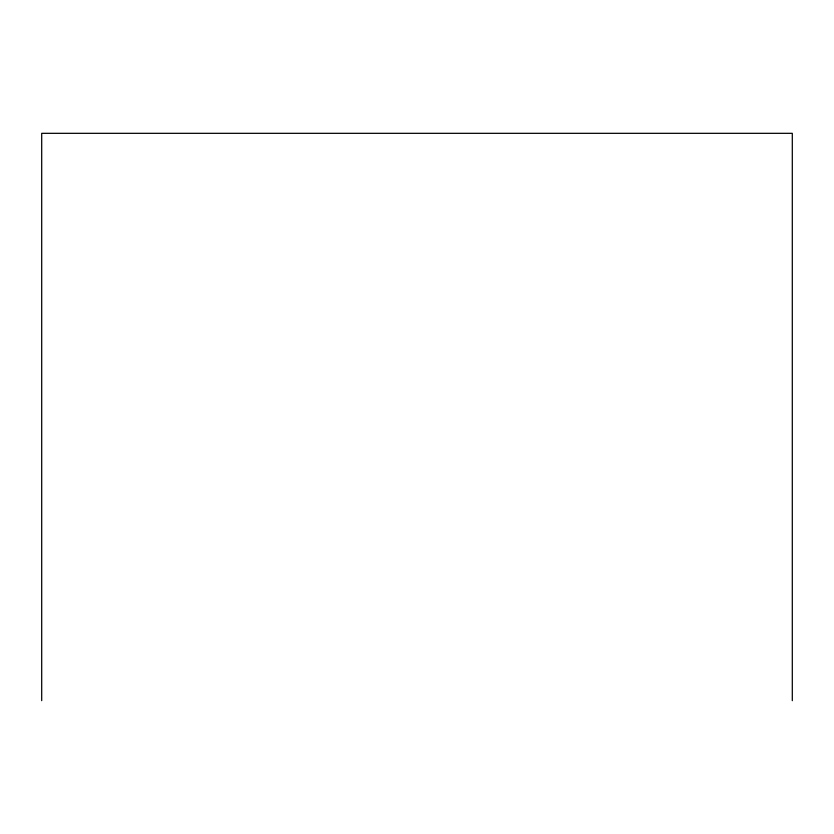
<?xml version="1.0" encoding="UTF-8"?>
<svg xmlns="http://www.w3.org/2000/svg" width="834" height="834" viewBox="0 0 834 834"><rect width="100%" height="100%" fill="white"/><g stroke="black" fill="none" stroke-linecap="round" stroke-linejoin="round"><path stroke-width="1.25" d="M792.3 700.675L792.3 133.325L41.7 133.325L41.7 700.675"/></g></svg>
